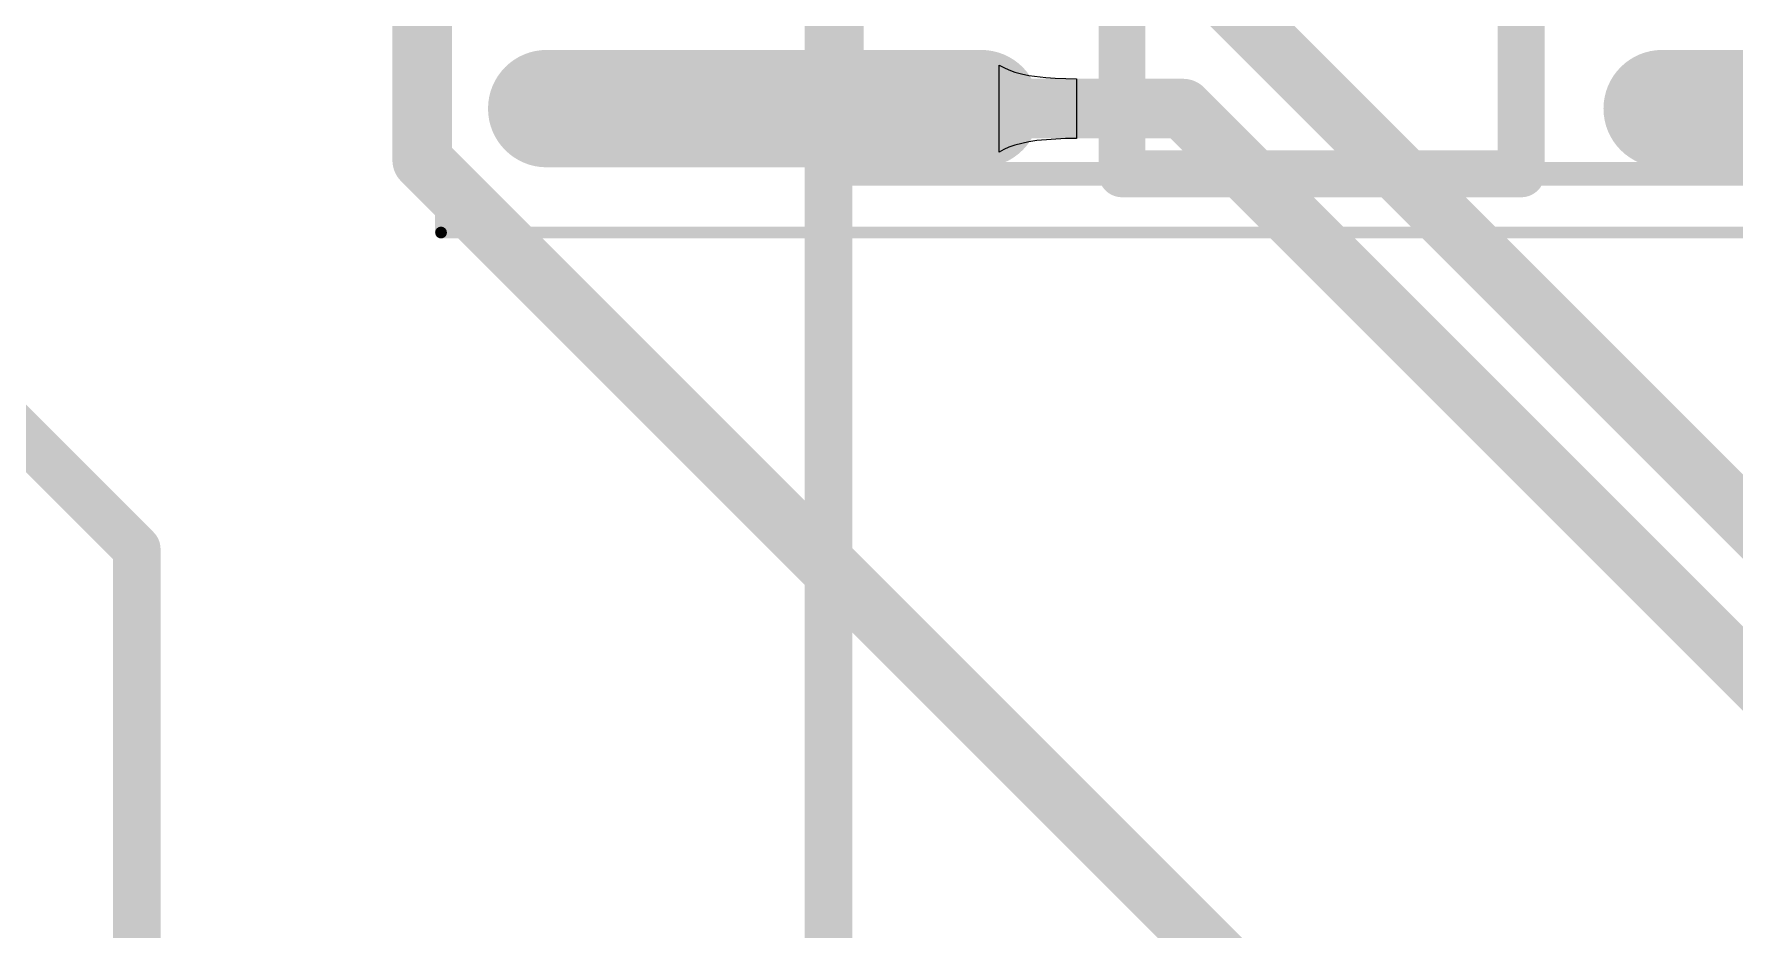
# Model space of a CAD drawing. Header units: inches. Extents: x -0.01 to 3.94, y -0.06 to 4.68.
# Drawn here: x 0.8428 to 1.128, y 2.7014 to 2.8516 of the extents above; entities that cross this region are included whole.
import ezdxf

# ---------------------------------------------------------------- set-up
doc = ezdxf.new("R2010")
doc.units = ezdxf.units.IN
doc.header["$MEASUREMENT"] = 0
for name, color, linetype in [('Bottom Layer', 5, 'Continuous'), ('Top 3D Body', 56, 'Continuous'), ('Top Courtyard', 56, 'Continuous'), ('Top Layer', 1, 'Continuous'), ('Top Overlay', 2, 'Continuous'), ('Top Paste', 8, 'Continuous'), ('Top Solder', 216, 'Continuous')]:
    doc.layers.add(name, color=color, linetype=linetype)

# ---------------------------------------------------------------- blocks, each defined once
blk = doc.blocks.new('517EE8A2_9FD8_4174_996D_BDBF76CA3EEB_431')
at = {"layer": 'Top Layer'}
h = blk.add_hatch(color=1, dxfattribs=at)
edge = h.paths.add_edge_path()
edge.add_arc((-0.05709, -0.0875), 0.00787, 270, 450)
edge.add_line((-0.05709, -0.07963), (-0.12992, -0.07963))
edge.add_arc((-0.12992, -0.0875), 0.00787, 90, 270)
edge.add_line((-0.12992, -0.09537), (-0.05709, -0.09537))
h = blk.add_hatch(color=1, dxfattribs=at)
edge = h.paths.add_edge_path()
edge.add_arc((0.12992, -0.0875), 0.00787, 270, 450)
edge.add_line((0.12992, -0.07963), (0.05709, -0.07963))
edge.add_arc((0.05709, -0.0875), 0.00787, 90, 270)
edge.add_line((0.05709, -0.09537), (0.12992, -0.09537))
at = {"layer": 'Top Paste'}
h = blk.add_hatch(color=8, dxfattribs=at)
edge = h.paths.add_edge_path()
edge.add_arc((-0.05709, -0.0875), 0.00787, 270, 450)
edge.add_line((-0.05709, -0.07963), (-0.12992, -0.07963))
edge.add_arc((-0.12992, -0.0875), 0.00787, 90, 270)
edge.add_line((-0.12992, -0.09537), (-0.05709, -0.09537))
h = blk.add_hatch(color=8, dxfattribs=at)
edge = h.paths.add_edge_path()
edge.add_arc((0.12992, -0.0875), 0.00787, 270, 450)
edge.add_line((0.12992, -0.07963), (0.05709, -0.07963))
edge.add_arc((0.05709, -0.0875), 0.00787, 90, 270)
edge.add_line((0.05709, -0.09537), (0.12992, -0.09537))
at = {"layer": 'Top Solder'}
h = blk.add_hatch(color=216, dxfattribs=at)
edge = h.paths.add_edge_path()
edge.add_arc((-0.05709, -0.0875), 0.00984, 270, 450)
edge.add_line((-0.05709, -0.07766), (-0.12992, -0.07766))
edge.add_arc((-0.12992, -0.0875), 0.00984, 90, 270)
edge.add_line((-0.12992, -0.09734), (-0.05709, -0.09734))
h = blk.add_hatch(color=216, dxfattribs=at)
edge = h.paths.add_edge_path()
edge.add_arc((0.12992, -0.0875), 0.00984, 270, 450)
edge.add_line((0.12992, -0.07766), (0.05709, -0.07766))
edge.add_arc((0.05709, -0.0875), 0.00984, 90, 270)
edge.add_line((0.05709, -0.09734), (0.12992, -0.09734))
at = {"layer": 'Top 3D Body'}
for points in [[(-0.07874, -0.09842, 0.00394, 0.00394, 0), (-0.07874, 0.09843, 0.00394, 0.00394, 0)], [(-0.07874, -0.09842, 0.00394, 0.00394, 0), (0.07874, -0.09842, 0.00394, 0.00394, 0)]]:
    blk.add_lwpolyline(points, format="xyseb", dxfattribs=at)
blk.add_lwpolyline([(-0.07972, -0.09842, 0.00197, 0.00197, 1), (-0.07776, -0.09842, 0.00197, 0.00197, 1)], format="xyseb", close=True, dxfattribs=at)
blk.add_lwpolyline([(-0.07972, -0.09842, 0.00197, 0.00197, 1), (-0.07776, -0.09842, 0.00197, 0.00197, 1)], format="xyseb", close=True, dxfattribs=at)
at = {"layer": 'Top Courtyard'}
for points in [[(-0.14764, -0.10827, 0.00197, 0.00197, 0), (-0.14764, 0.10827, 0.00197, 0.00197, 0)], [(-0.14764, -0.10827, 0.00197, 0.00197, 0), (0.14764, -0.10827, 0.00197, 0.00197, 0)]]:
    blk.add_lwpolyline(points, format="xyseb", dxfattribs=at)
blk.add_lwpolyline([(-0.14813, -0.10827, 0.000984, 0.000984, 1), (-0.14715, -0.10827, 0.000984, 0.000984, 1)], format="xyseb", close=True, dxfattribs=at)
blk.add_lwpolyline([(-0.14813, -0.10827, 0.000984, 0.000984, 1), (-0.14715, -0.10827, 0.000984, 0.000984, 1)], format="xyseb", close=True, dxfattribs=at)
at = {"layer": 'Top Overlay'}
for points in [[(-0.03347, -0.09842, 0.00787, 0.00787, 0), (-0.03347, 0.09843, 0.00787, 0.00787, 0)], [(0.03346, -0.09842, 0.00787, 0.00787, 0), (0.03346, 0.09843, 0.00787, 0.00787, 0)], [(-0.03347, -0.09842, 0.00787, 0.00787, 0), (0.03346, -0.09842, 0.00787, 0.00787, 0)]]:
    blk.add_lwpolyline(points, format="xyseb", dxfattribs=at)
for points in [[(-0.03543, -0.09842, 0.00394, 0.00394, 1), (-0.0315, -0.09842, 0.00394, 0.00394, 1)], [(-0.03543, -0.09842, 0.00394, 0.00394, 1), (-0.0315, -0.09842, 0.00394, 0.00394, 1)], [(0.0315, -0.09842, 0.00394, 0.00394, 1), (0.03543, -0.09842, 0.00394, 0.00394, 1)], [(0.0315, -0.09842, 0.00394, 0.00394, 1), (0.03543, -0.09842, 0.00394, 0.00394, 1)]]:
    blk.add_lwpolyline(points, format="xyseb", close=True, dxfattribs=at)

msp = doc.modelspace()

# ---------------------------------------------------------------- linework, layer by layer
at = {"layer": 'Bottom Layer'}
for points in [[(0.97597, 1.41306, 0.008, 0.008, 0), (0.97597, 3.29226, 0.008, 0.008, 0)], [(0.69866, 2.92661, 0.008, 0.008, 0), (0.86, 2.76528, 0.008, 0.008, 0)], [(0.86, 0.75, 0.008, 0.008, 0), (0.86, 2.76528, 0.008, 0.008, 0)]]:
    msp.add_lwpolyline(points, format="xyseb", dxfattribs=at)
msp.add_lwpolyline([(0.858, 2.76528, 0.004, 0.004, 1), (0.862, 2.76528, 0.004, 0.004, 1)], format="xyseb", close=True, dxfattribs=at)
msp.add_lwpolyline([(0.858, 2.76528, 0.004, 0.004, 1), (0.862, 2.76528, 0.004, 0.004, 1)], format="xyseb", close=True, dxfattribs=at)
at = {"layer": 'Top Layer'}
for p, q in [((1.0046, 2.83181), (1.0046, 2.84642)), ((1.0046, 2.84642), (1.00535, 2.84598)), ((1.00535, 2.84598), (1.00622, 2.84559)), ((1.00622, 2.84559), (1.00722, 2.84524)), ((1.00722, 2.84524), (1.00833, 2.84494)), ((1.00833, 2.84494), (1.00956, 2.84469)), ((1.00956, 2.84469), (1.0124, 2.84432)), ((1.0124, 2.84432), (1.014, 2.84421)), ((1.014, 2.84421), (1.01756, 2.84411)), ((1.01756, 2.84411), (1.01756, 2.83411)), ((1.00535, 2.83225), (1.0046, 2.83181)), ((1.00622, 2.83264), (1.00535, 2.83225)), ((1.00722, 2.83299), (1.00622, 2.83264)), ((1.00956, 2.83354), (1.00722, 2.83299)), ((1.01092, 2.83375), (1.00956, 2.83354)), ((1.01572, 2.83409), (1.01092, 2.83375)), ((1.01756, 2.83411), (1.01572, 2.83409))]:
    msp.add_line(p, q, dxfattribs=at)
for points in [[(0.90787, 2.83047, 0.01, 0.01, 0), (0.90787, 2.87276, 0.01, 0.01, 0)], [(1.04001, 2.85999, 0.01, 0.01, 0), (1.23496, 2.66504, 0.01, 0.01, 0)], [(0.96516, 2.83911, 0.01, 0.01, 0), (1.03543, 2.83911, 0.01, 0.01, 0)], [(1.03543, 2.83911, 0.01, 0.01, 0), (1.15496, 2.71958, 0.01, 0.01, 0)], [(0.90787, 2.83047, 0.01, 0.01, 0), (1.08866, 2.64967, 0.01, 0.01, 0)]]:
    msp.add_lwpolyline(points, format="xyseb", dxfattribs=at)
for points in [[(0.96266, 2.83911, 0.005, 0.005, 1), (0.96766, 2.83911, 0.005, 0.005, 1)], [(1.03293, 2.83911, 0.005, 0.005, 1), (1.03793, 2.83911, 0.005, 0.005, 1)], [(1.03293, 2.83911, 0.005, 0.005, 1), (1.03793, 2.83911, 0.005, 0.005, 1)], [(0.90537, 2.83047, 0.005, 0.005, 1), (0.91037, 2.83047, 0.005, 0.005, 1)], [(0.90537, 2.83047, 0.005, 0.005, 1), (0.91037, 2.83047, 0.005, 0.005, 1)]]:
    msp.add_lwpolyline(points, format="xyseb", close=True, dxfattribs=at)

# ---------------------------------------------------------------- block references
msp.add_blockref('517EE8A2_9FD8_4174_996D_BDBF76CA3EEB_431', (1.05866, 2.92661))

doc.saveas('drawing.dxf')
